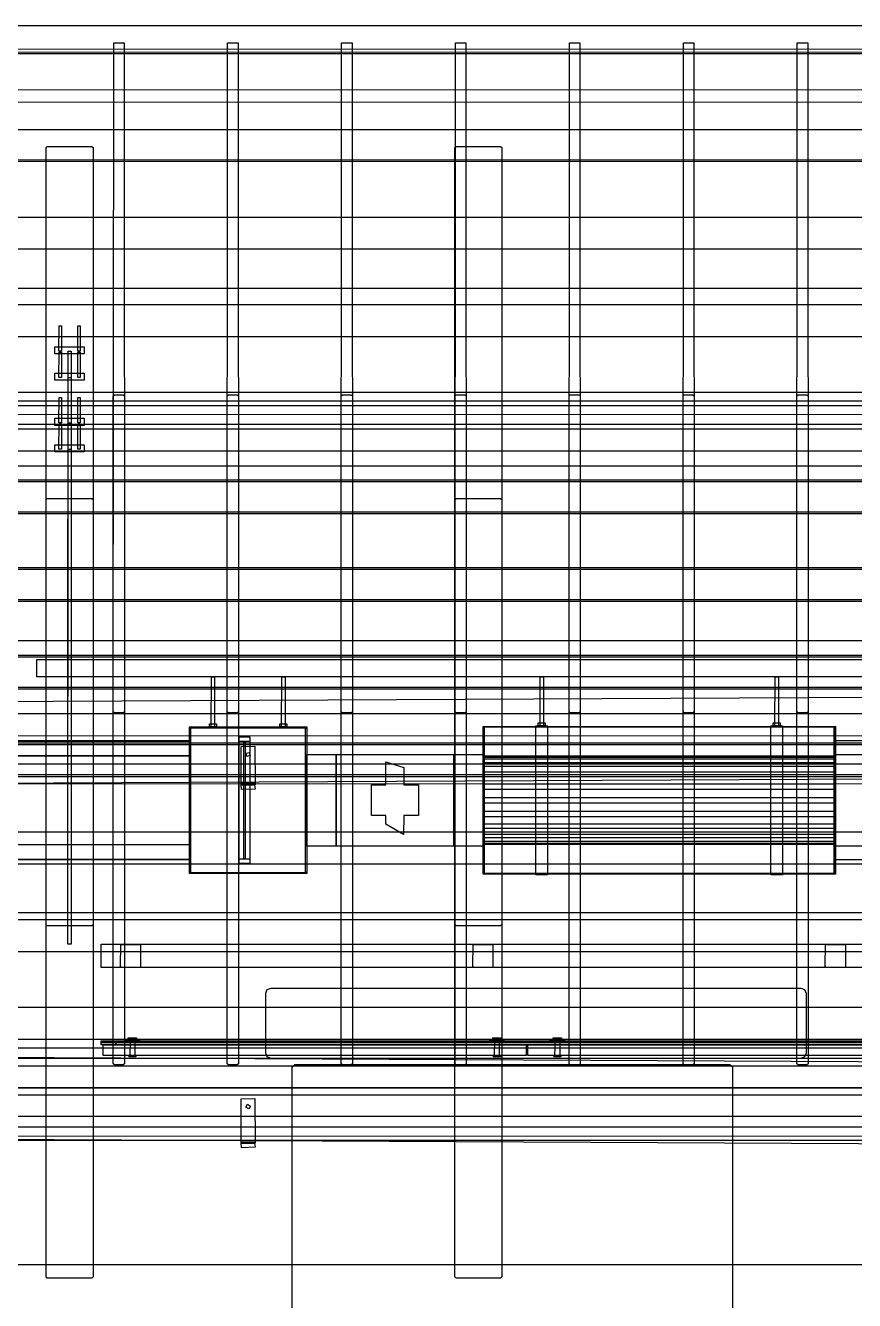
# Model space of a CAD drawing. Header units: metres. Extents: x 292.5 to 342.7, y -1 to 8.9.
# Drawn here: x 298.421 to 299.832, y 6.038 to 8.21 of the extents above; entities that cross this region are included whole.
import ezdxf

# ---------------------------------------------------------------- set-up
doc = ezdxf.new("R2010")
doc.units = ezdxf.units.M
doc.layers.add('VISTA', color=8, linetype='Continuous')

msp = doc.modelspace()

# ---------------------------------------------------------------- linework, layer by layer
at = {"layer": 'VISTA'}
for points in [[(293.64, 8.2083), (293.6417, 8.21), (302.3583, 8.21), (302.36, 8.2083), (302.36, 8.1017), (302.3583, 8.1), (293.6408, 8.1005), (293.64, 8.2083)], [(302.3, 7.0371), (293.7, 7.0371), (293.7, 8.1703), (302.3, 8.1695), (302.3, 7.0371)], [(298.5711, 8.1803), (298.5889, 8.1803), (298.5895, 7.0411), (298.5875, 7.0391), (298.5725, 7.0391), (298.5705, 7.0411), (298.5711, 8.1803)], [(298.7651, 8.1803), (298.7829, 8.1803), (298.7835, 7.0411), (298.7815, 7.0391), (298.7665, 7.0391), (298.7645, 7.0411), (298.7651, 8.1803)], [(298.9591, 8.1803), (298.9769, 8.1803), (298.9775, 7.0411), (298.9755, 7.0391), (298.9605, 7.0391), (298.9585, 7.0411), (298.9591, 8.1803)], [(299.1531, 8.1803), (299.1709, 8.1803), (299.1715, 7.0411), (299.1695, 7.0391), (299.1545, 7.0391), (299.1525, 7.0411), (299.1531, 8.1803)], [(299.3471, 8.1803), (299.3649, 8.1803), (299.3655, 7.0411), (299.3635, 7.0391), (299.3485, 7.0391), (299.3465, 7.0411), (299.3471, 8.1803)], [(299.5411, 8.1803), (299.5589, 8.1803), (299.5595, 7.0411), (299.5575, 7.0391), (299.5425, 7.0391), (299.5405, 7.0411), (299.5411, 8.1803)], [(299.7351, 8.1803), (299.7529, 8.1803), (299.7535, 7.0411), (299.7515, 7.0391), (299.7365, 7.0391), (299.7345, 7.0411), (299.7351, 8.1803)], [(302.308, 8.165), (302.31, 8.163), (302.31, 7.487), (302.308, 7.485), (293.692, 7.485), (293.69, 7.487), (293.6906, 8.1644), (302.308, 8.165)], [(302.3, 6.9512), (293.7, 6.9512), (293.7, 8.1623), (302.3, 8.1623), (302.3, 6.9512)], [(301.818, 8.08), (301.82, 8.078), (301.82, 6.402), (301.818, 6.4), (294.182, 6.4), (294.18, 6.402), (294.1806, 8.0794), (301.818, 8.08)], [(294.212, 8.033), (301.788, 8.033), (301.79, 8.031), (301.79, 7.98), (301.788, 7.978), (294.212, 7.978), (294.21, 7.98), (294.21, 8.031), (294.212, 8.033)], [(298.458, 8.0041), (298.534, 8.0041), (298.536, 8.0022), (298.536, 6.6778), (298.534, 6.6759), (298.458, 6.6759), (298.456, 6.6778), (298.456, 8.0022), (298.458, 8.0041)], [(299.154, 8.0041), (299.23, 8.0041), (299.232, 8.0022), (299.232, 6.6778), (299.23, 6.6759), (299.154, 6.6759), (299.152, 6.6778), (299.152, 8.0022), (299.154, 8.0041)], [(301.808, 7.9817), (301.81, 7.9797), (301.81, 7.7637), (301.808, 7.7617), (294.192, 7.7617), (294.19, 7.7637), (294.1906, 7.9811), (301.808, 7.9817)], [(294.212, 7.8837), (301.788, 7.8837), (301.79, 7.8817), (301.79, 7.8307), (301.788, 7.8287), (294.212, 7.8287), (294.21, 7.8307), (294.21, 7.8817), (294.212, 7.8837)], [(294.212, 7.7344), (301.788, 7.7344), (301.79, 7.7324), (301.79, 7.6814), (301.788, 7.6794), (294.212, 7.6794), (294.21, 7.6814), (294.21, 7.7324), (294.212, 7.7344)], [(298.482, 7.6981), (298.482, 7.6551), (298.478, 7.6551), (298.4783, 7.6981), (298.482, 7.6981)], [(298.514, 7.6981), (298.514, 7.6551), (298.51, 7.6551), (298.5103, 7.6981), (298.514, 7.6981)], [(298.471, 7.6627), (298.521, 7.6627), (298.521, 7.6505), (298.471, 7.6505), (298.471, 7.6627)], [(298.482, 7.6532), (298.482, 7.6102), (298.478, 7.6102), (298.4783, 7.6532), (298.482, 7.6532)], [(298.499, 7.6551), (298.499, 6.645), (298.493, 6.645), (298.4935, 7.6551), (298.499, 7.6551)], [(298.514, 7.6532), (298.514, 7.6102), (298.51, 7.6102), (298.5103, 7.6532), (298.514, 7.6532)], [(298.471, 7.6178), (298.521, 7.6178), (298.521, 7.6056), (298.471, 7.6056), (298.471, 7.6178)], [(298.499, 7.6102), (298.499, 7.13), (298.493, 7.13), (298.4935, 7.6102), (298.499, 7.6102)], [(294.212, 7.5851), (301.788, 7.5851), (301.79, 7.5831), (301.79, 7.5321), (301.788, 7.5301), (294.212, 7.5301), (294.21, 7.5321), (294.21, 7.5831), (294.212, 7.5851)], [(293.7, 7.5703), (302.3, 7.5703), (302.3, 6.4371), (293.7, 6.4371), (293.7, 7.5703)], [(293.7, 7.5623), (302.3, 7.5623), (302.3, 6.3512), (293.7, 6.3512), (293.7, 7.5623)], [(298.482, 7.5762), (298.482, 7.5332), (298.478, 7.5332), (298.4783, 7.5762), (298.482, 7.5762)], [(298.514, 7.5762), (298.514, 7.5332), (298.51, 7.5332), (298.5103, 7.5762), (298.514, 7.5762)], [(298.5725, 7.5809), (298.5875, 7.5809), (298.5895, 7.5789), (298.5895, 6.4411), (298.5875, 6.4391), (298.5725, 6.4391), (298.5705, 6.4411), (298.5705, 7.5789), (298.5725, 7.5809)], [(298.7665, 7.5809), (298.7815, 7.5809), (298.7835, 7.5789), (298.7835, 6.4411), (298.7815, 6.4391), (298.7665, 6.4391), (298.7645, 6.4411), (298.7645, 7.5789), (298.7665, 7.5809)], [(298.9605, 7.5809), (298.9755, 7.5809), (298.9775, 7.5789), (298.9775, 6.4411), (298.9755, 6.4391), (298.9605, 6.4391), (298.9585, 6.4411), (298.9585, 7.5789), (298.9605, 7.5809)], [(299.1545, 7.5809), (299.1695, 7.5809), (299.1715, 7.5789), (299.1715, 6.4411), (299.1695, 6.4391), (299.1545, 6.4391), (299.1525, 6.4411), (299.1525, 7.5789), (299.1545, 7.5809)], [(299.3485, 7.5809), (299.3635, 7.5809), (299.3655, 7.5789), (299.3655, 6.4411), (299.3635, 6.4391), (299.3485, 6.4391), (299.3465, 6.4411), (299.3465, 7.5789), (299.3485, 7.5809)], [(299.5425, 7.5809), (299.5575, 7.5809), (299.5595, 7.5789), (299.5595, 6.4411), (299.5575, 6.4391), (299.5425, 6.4391), (299.5405, 6.4411), (299.5405, 7.5789), (299.5425, 7.5809)], [(299.7365, 7.5809), (299.7515, 7.5809), (299.7535, 7.5789), (299.7535, 6.4411), (299.7515, 6.4391), (299.7365, 6.4391), (299.7345, 6.4411), (299.7345, 7.5789), (299.7365, 7.5809)], [(302.308, 7.5475), (302.31, 7.5455), (302.31, 7.5245), (302.308, 7.5225), (293.692, 7.5225), (293.69, 7.5245), (293.6906, 7.5469), (302.308, 7.5475)], [(298.471, 7.5408), (298.521, 7.5408), (298.521, 7.5286), (298.471, 7.5286), (298.471, 7.5408)], [(298.482, 7.5312), (298.482, 7.4882), (298.478, 7.4882), (298.4783, 7.5312), (298.482, 7.5312)], [(298.499, 7.5332), (298.499, 7.13), (298.493, 7.13), (298.4935, 7.5332), (298.499, 7.5332)], [(298.514, 7.5312), (298.514, 7.4882), (298.51, 7.4882), (298.5103, 7.5312), (298.514, 7.5312)], [(298.471, 7.4958), (298.521, 7.4958), (298.521, 7.4837), (298.471, 7.4837), (298.471, 7.4958)], [(298.499, 7.4882), (298.499, 6.645), (298.493, 6.645), (298.4935, 7.4882), (298.499, 7.4882)], [(293.7, 7.4599), (302.3, 7.4599), (302.3, 6.3101), (293.7, 6.3101), (293.7, 7.4599)], [(294.212, 7.4359), (301.788, 7.4359), (301.79, 7.4339), (301.79, 7.3829), (301.788, 7.3809), (294.212, 7.3809), (294.21, 7.3829), (294.21, 7.4339), (294.212, 7.4359)], [(294.212, 7.433), (301.788, 7.433), (301.79, 7.431), (301.79, 7.38), (301.788, 7.378), (294.212, 7.378), (294.21, 7.38), (294.21, 7.431), (294.212, 7.433)], [(298.456, 7.4022), (298.458, 7.4041), (298.534, 7.4041), (298.536, 7.4022), (298.536, 6.0778), (298.534, 6.0759), (298.458, 6.0759), (298.456, 6.0778), (298.456, 7.4022)], [(299.152, 7.4022), (299.154, 7.4041), (299.23, 7.4041), (299.232, 7.4022), (299.232, 6.0778), (299.23, 6.0759), (299.154, 6.0759), (299.152, 6.0778), (299.152, 7.4022)], [(301.808, 7.3817), (301.81, 7.3797), (301.81, 7.1637), (301.808, 7.1617), (294.192, 7.1617), (294.19, 7.1637), (294.1906, 7.3811), (301.808, 7.3817)], [(294.212, 7.2866), (301.788, 7.2866), (301.79, 7.2846), (301.79, 7.2336), (301.788, 7.2316), (294.212, 7.2316), (294.21, 7.2336), (294.21, 7.2846), (294.212, 7.2866)], [(294.212, 7.2837), (301.788, 7.2837), (301.79, 7.2817), (301.79, 7.2307), (301.788, 7.2287), (294.212, 7.2287), (294.21, 7.2307), (294.21, 7.2817), (294.212, 7.2837)], [(294.212, 7.1373), (301.788, 7.1373), (301.79, 7.1353), (301.79, 7.0843), (301.788, 7.0823), (294.212, 7.0823), (294.21, 7.0843), (294.21, 7.1353), (294.212, 7.1373)], [(294.212, 7.1344), (301.788, 7.1344), (301.79, 7.1324), (301.79, 7.0814), (301.788, 7.0794), (294.212, 7.0794), (294.21, 7.0814), (294.21, 7.1324), (294.212, 7.1344)], [(299.944, 7.13), (299.944, 7.1), (298.44, 7.1), (298.44, 7.13), (299.944, 7.13)], [(299.944, 7.13), (299.944, 7.1), (298.44, 7.1), (298.44, 7.13), (299.944, 7.13)], [(298.743, 7.1), (298.743, 7.015), (298.737, 7.015), (298.7375, 7.1), (298.743, 7.1)], [(298.743, 7.1), (298.743, 7.015), (298.737, 7.015), (298.7375, 7.1), (298.743, 7.1)], [(298.863, 7.1), (298.863, 7.015), (298.857, 7.015), (298.8575, 7.1), (298.863, 7.1)], [(298.863, 7.1), (298.863, 7.015), (298.857, 7.015), (298.8575, 7.1), (298.863, 7.1)], [(299.303, 7.1), (299.303, 7.017), (299.297, 7.017), (299.2975, 7.1), (299.303, 7.1)], [(299.303, 7.1), (299.303, 7.017), (299.297, 7.017), (299.2975, 7.1), (299.303, 7.1)], [(299.703, 7.1), (299.703, 7.017), (299.697, 7.017), (299.6975, 7.1), (299.703, 7.1)], [(299.703, 7.1), (299.703, 7.017), (299.697, 7.017), (299.6975, 7.1), (299.703, 7.1)], [(293.675, 7.0356), (302.325, 7.0776), (302.325, 6.9376), (293.675, 6.8956), (293.675, 7.0356)], [(298.746, 7.02), (298.746, 7.015), (298.734, 7.015), (298.734, 7.02), (298.746, 7.02)], [(298.746, 7.02), (298.746, 7.015), (298.734, 7.015), (298.734, 7.02), (298.746, 7.02)], [(298.866, 7.02), (298.866, 7.015), (298.854, 7.015), (298.854, 7.02), (298.866, 7.02)], [(298.866, 7.02), (298.866, 7.015), (298.854, 7.015), (298.854, 7.02), (298.866, 7.02)], [(299.29, 7.017), (299.31, 7.017), (299.31, 6.763), (299.29, 6.763), (299.29, 7.017)], [(299.29, 7.017), (299.31, 7.017), (299.31, 6.763), (299.29, 6.763), (299.29, 7.017)], [(299.306, 7.022), (299.306, 7.017), (299.294, 7.017), (299.294, 7.022), (299.306, 7.022)], [(299.306, 7.022), (299.306, 7.017), (299.294, 7.017), (299.294, 7.022), (299.306, 7.022)], [(299.69, 7.017), (299.71, 7.017), (299.71, 6.763), (299.69, 6.763), (299.69, 7.017)], [(299.69, 7.017), (299.71, 7.017), (299.71, 6.763), (299.69, 6.763), (299.69, 7.017)], [(299.706, 7.022), (299.706, 7.017), (299.694, 7.017), (299.694, 7.022), (299.706, 7.022)], [(299.706, 7.022), (299.706, 7.017), (299.694, 7.017), (299.694, 7.022), (299.706, 7.022)], [(294, 6.998), (294.002, 7.0001), (301.998, 7), (302, 6.998), (302, 6.402), (301.998, 6.4), (294.002, 6.4), (294, 6.402), (294, 6.998)], [(298.9, 7.015), (298.9, 6.765), (298.7, 6.765), (298.7, 7.015), (298.9, 7.015)], [(298.9, 7.015), (298.9, 7.013), (298.7, 7.013), (298.7, 7.015), (298.9, 7.015)], [(298.9, 7.015), (298.9, 6.765), (298.7, 6.765), (298.7, 7.015), (298.9, 7.015)], [(298.9, 7.015), (298.9, 6.765), (298.7, 6.765), (298.7, 7.015), (298.9, 7.015)], [(298.9, 7.015), (298.9, 7.013), (298.7, 7.013), (298.7, 7.015), (298.9, 7.015)], [(298.9, 7.015), (298.9, 6.765), (298.7, 6.765), (298.7, 7.015), (298.9, 7.015)], [(298.7, 7.013), (298.702, 7.013), (298.702, 6.767), (298.7, 6.767), (298.7, 7.013)], [(298.7, 7.013), (298.702, 7.013), (298.702, 6.767), (298.7, 6.767), (298.7, 7.013)], [(298.803, 6.998), (298.803, 6.782), (298.785, 6.782), (298.785, 6.998), (298.803, 6.998)], [(298.803, 6.998), (298.803, 6.99), (298.785, 6.99), (298.785, 6.998), (298.803, 6.998)], [(298.803, 6.998), (298.803, 6.782), (298.785, 6.782), (298.785, 6.998), (298.803, 6.998)], [(298.803, 6.998), (298.803, 6.782), (298.785, 6.782), (298.785, 6.998), (298.803, 6.998)], [(298.803, 6.998), (298.803, 6.99), (298.785, 6.99), (298.785, 6.998), (298.803, 6.998)], [(298.803, 6.998), (298.803, 6.782), (298.785, 6.782), (298.785, 6.998), (298.803, 6.998)], [(298.898, 7.013), (298.9, 7.013), (298.9, 6.767), (298.898, 6.767), (298.898, 7.013)], [(298.898, 7.013), (298.9, 7.013), (298.9, 6.767), (298.898, 6.767), (298.898, 7.013)], [(299.2, 7.0158), (299.8, 7.0158), (299.8, 6.7642), (299.2, 6.7642), (299.2, 7.0158)], [(299.2, 7.0158), (299.8, 7.0158), (299.8, 6.7642), (299.2, 6.7642), (299.2, 7.0158)], [(299.2, 7.015), (299.202, 7.015), (299.202, 6.765), (299.2, 6.765), (299.2, 7.015)], [(299.2, 7.015), (299.202, 7.015), (299.202, 6.765), (299.2, 6.765), (299.2, 7.015)], [(299.202, 7.015), (299.798, 7.015), (299.798, 6.765), (299.202, 6.765), (299.202, 7.015)], [(299.202, 7.015), (299.798, 7.015), (299.798, 6.765), (299.202, 6.765), (299.202, 7.015)], [(299.798, 7.015), (299.8, 7.015), (299.8, 6.765), (299.798, 6.765), (299.798, 7.015)], [(299.798, 7.015), (299.8, 7.015), (299.8, 6.765), (299.798, 6.765), (299.798, 7.015)], [(294.212, 6.988), (301.788, 6.988), (301.79, 6.986), (301.79, 6.935), (301.788, 6.933), (294.212, 6.933), (294.21, 6.935), (294.21, 6.986), (294.212, 6.988)], [(294.212, 6.9851), (301.788, 6.9851), (301.79, 6.9831), (301.79, 6.9321), (301.788, 6.9301), (294.212, 6.9301), (294.21, 6.9321), (294.21, 6.9831), (294.212, 6.9851)], [(298.788, 6.9815), (298.8115, 6.982), (298.812, 6.9165), (298.7881, 6.9165), (298.788, 6.9815)], [(298.795, 6.99), (298.795, 6.79), (298.793, 6.79), (298.793, 6.99), (298.795, 6.99)], [(298.795, 6.99), (298.795, 6.79), (298.793, 6.79), (298.793, 6.99), (298.795, 6.99)], [(299.8, 6.9915), (299.85, 6.9915), (299.85, 6.7885), (299.8, 6.7885), (299.8, 6.9915)], [(299.8, 6.9915), (299.85, 6.9915), (299.85, 6.7885), (299.8, 6.7885), (299.8, 6.9915)], [(298.8035, 6.966), (298.798, 6.9645), (298.7965, 6.97), (298.802, 6.9715), (298.8035, 6.966)], [(298.9, 6.968), (298.95, 6.968), (298.95, 6.812), (298.9, 6.812), (298.9, 6.968)], [(298.9, 6.968), (298.95, 6.968), (298.95, 6.812), (298.9, 6.812), (298.9, 6.968)], [(298.95, 6.968), (299.15, 6.968), (299.15, 6.812), (298.95, 6.812), (298.95, 6.968)], [(298.95, 6.968), (299.15, 6.968), (299.15, 6.812), (298.95, 6.812), (298.95, 6.968)], [(299.01, 6.916), (299.0346, 6.916), (299.0346, 6.9554), (299.0654, 6.9456), (299.0654, 6.916), (299.09, 6.916), (299.09, 6.864), (299.0654, 6.864), (299.0646, 6.8314), (299.0346, 6.8493), (299.0346, 6.864), (299.01, 6.864), (299.01, 6.916)], [(299.01, 6.916), (299.0346, 6.916), (299.0346, 6.9554), (299.0654, 6.9456), (299.0654, 6.916), (299.09, 6.916), (299.09, 6.864), (299.0654, 6.864), (299.0646, 6.8314), (299.0346, 6.8493), (299.0346, 6.864), (299.01, 6.864), (299.01, 6.916)], [(299.15, 6.968), (299.2, 6.968), (299.2, 6.812), (299.15, 6.812), (299.15, 6.968)], [(299.15, 6.968), (299.2, 6.968), (299.2, 6.812), (299.15, 6.812), (299.15, 6.968)], [(299.798, 6.9656), (299.798, 6.9648), (299.202, 6.9648), (299.798, 6.9656)], [(299.798, 6.9656), (299.798, 6.9648), (299.202, 6.9648), (299.798, 6.9656)], [(299.202, 6.9635), (299.798, 6.9635), (299.798, 6.9597), (299.202, 6.9604), (299.202, 6.9635)], [(299.798, 6.9635), (299.798, 6.9597), (299.202, 6.9597), (299.202, 6.9627), (299.798, 6.9635)], [(299.202, 6.9635), (299.798, 6.9635), (299.798, 6.9597), (299.202, 6.9604), (299.202, 6.9635)], [(299.798, 6.9635), (299.798, 6.9597), (299.202, 6.9597), (299.202, 6.9627), (299.798, 6.9635)], [(299.202, 6.9541), (299.798, 6.9541), (299.798, 6.9477), (299.202, 6.9483), (299.202, 6.9541)], [(299.798, 6.9541), (299.798, 6.9477), (299.202, 6.9477), (299.202, 6.9534), (299.798, 6.9541)], [(299.202, 6.9541), (299.798, 6.9541), (299.798, 6.9477), (299.202, 6.9483), (299.202, 6.9541)], [(299.798, 6.9541), (299.798, 6.9477), (299.202, 6.9477), (299.202, 6.9534), (299.798, 6.9541)], [(299.8, 6.968), (299.85, 6.968), (299.85, 6.812), (299.8, 6.812), (299.8, 6.968)], [(299.8, 6.968), (299.85, 6.968), (299.85, 6.812), (299.8, 6.812), (299.8, 6.968)], [(299.202, 6.9384), (299.798, 6.9384), (299.798, 6.93), (299.202, 6.9305), (299.202, 6.9384)], [(299.798, 6.9384), (299.798, 6.93), (299.202, 6.93), (299.202, 6.9379), (299.798, 6.9384)], [(299.202, 6.9384), (299.798, 6.9384), (299.798, 6.93), (299.202, 6.9305), (299.202, 6.9384)], [(299.798, 6.9384), (299.798, 6.93), (299.202, 6.93), (299.202, 6.9379), (299.798, 6.9384)], [(301.808, 6.9183), (301.81, 6.9163), (301.81, 6.7003), (301.808, 6.6983), (294.192, 6.6983), (294.19, 6.7003), (294.1906, 6.9177), (301.808, 6.9183)], [(298.788, 6.92), (298.812, 6.92), (298.812, 6.916), (298.788, 6.916), (298.788, 6.92)], [(298.811, 6.916), (298.812, 6.909), (298.789, 6.908), (298.7883, 6.9157), (298.811, 6.916)], [(299.202, 6.9181), (299.798, 6.9181), (299.798, 6.9085), (299.202, 6.9087), (299.202, 6.9181)], [(299.798, 6.9181), (299.798, 6.9085), (299.202, 6.9085), (299.202, 6.9178), (299.798, 6.9181)], [(299.202, 6.9181), (299.798, 6.9181), (299.798, 6.9085), (299.202, 6.9087), (299.202, 6.9181)], [(299.798, 6.9181), (299.798, 6.9085), (299.202, 6.9085), (299.202, 6.9178), (299.798, 6.9181)], [(299.202, 6.8949), (299.798, 6.8949), (299.798, 6.8851), (299.202, 6.8851), (299.202, 6.8949)], [(299.202, 6.8949), (299.798, 6.8949), (299.798, 6.8851), (299.202, 6.8851), (299.202, 6.8949)], [(299.202, 6.8949), (299.798, 6.8949), (299.798, 6.8851), (299.202, 6.8851), (299.202, 6.8949)], [(299.202, 6.8949), (299.798, 6.8949), (299.798, 6.8851), (299.202, 6.8851), (299.202, 6.8949)], [(299.202, 6.8715), (299.798, 6.8715), (299.798, 6.8619), (299.202, 6.8619), (299.202, 6.8715)], [(299.798, 6.8715), (299.798, 6.8619), (299.202, 6.8619), (299.202, 6.8713), (299.798, 6.8715)], [(299.202, 6.8715), (299.798, 6.8715), (299.798, 6.8619), (299.202, 6.8619), (299.202, 6.8715)], [(299.798, 6.8715), (299.798, 6.8619), (299.202, 6.8619), (299.202, 6.8713), (299.798, 6.8715)], [(299.202, 6.8499), (299.798, 6.8499), (299.798, 6.8416), (299.202, 6.8416), (299.202, 6.8499)], [(299.798, 6.8499), (299.798, 6.8416), (299.202, 6.8416), (299.202, 6.8495), (299.798, 6.8499)], [(299.202, 6.8499), (299.798, 6.8499), (299.798, 6.8416), (299.202, 6.8416), (299.202, 6.8499)], [(299.798, 6.8499), (299.798, 6.8416), (299.202, 6.8416), (299.202, 6.8495), (299.798, 6.8499)], [(294.212, 6.8359), (301.788, 6.8359), (301.79, 6.8339), (301.79, 6.7829), (301.788, 6.7809), (294.212, 6.7809), (294.21, 6.7829), (294.21, 6.8339), (294.212, 6.8359)], [(299.202, 6.8323), (299.798, 6.8323), (299.798, 6.8259), (299.202, 6.8259), (299.202, 6.8323)], [(299.798, 6.8323), (299.798, 6.8259), (299.202, 6.8259), (299.202, 6.8317), (299.798, 6.8323)], [(299.202, 6.8323), (299.798, 6.8323), (299.798, 6.8259), (299.202, 6.8259), (299.202, 6.8323)], [(299.798, 6.8323), (299.798, 6.8259), (299.202, 6.8259), (299.202, 6.8317), (299.798, 6.8323)], [(299.202, 6.8203), (299.798, 6.8203), (299.798, 6.8165), (299.202, 6.8165), (299.202, 6.8203)], [(299.798, 6.8203), (299.798, 6.8165), (299.202, 6.8165), (299.202, 6.8196), (299.798, 6.8203)], [(299.202, 6.8203), (299.798, 6.8203), (299.798, 6.8165), (299.202, 6.8165), (299.202, 6.8203)], [(299.798, 6.8203), (299.798, 6.8165), (299.202, 6.8165), (299.202, 6.8196), (299.798, 6.8203)], [(299.798, 6.8152), (299.798, 6.8144), (299.202, 6.8144), (299.798, 6.8152)], [(299.798, 6.8152), (299.798, 6.8144), (299.202, 6.8144), (299.798, 6.8152)], [(298.803, 6.79), (298.803, 6.782), (298.785, 6.782), (298.785, 6.79), (298.803, 6.79)], [(298.803, 6.79), (298.803, 6.782), (298.785, 6.782), (298.785, 6.79), (298.803, 6.79)], [(298.898, 6.767), (298.898, 6.765), (298.702, 6.765), (298.702, 6.767), (298.898, 6.767)], [(298.898, 6.767), (298.898, 6.765), (298.702, 6.765), (298.702, 6.767), (298.898, 6.767)], [(294.212, 6.6866), (301.788, 6.6866), (301.79, 6.6846), (301.79, 6.6336), (301.788, 6.6316), (294.212, 6.6316), (294.21, 6.6336), (294.21, 6.6846), (294.212, 6.6866)], [(300, 6.645), (300, 6.605), (298.55, 6.605), (298.55, 6.645), (300, 6.645)], [(300, 6.645), (300, 6.605), (298.55, 6.605), (298.55, 6.645), (300, 6.645)], [(298.5831, 6.6444), (298.6169, 6.6444), (298.6169, 6.6056), (298.5845, 6.605), (298.5825, 6.607), (298.5831, 6.6444)], [(299.1831, 6.6444), (299.2169, 6.6444), (299.2169, 6.6056), (299.1845, 6.605), (299.1825, 6.607), (299.1831, 6.6444)], [(299.7831, 6.6444), (299.8169, 6.6444), (299.8169, 6.6056), (299.7845, 6.605), (299.7825, 6.607), (299.7831, 6.6444)], [(298.83, 6.561), (298.8326, 6.5674), (298.839, 6.57), (299.741, 6.57), (299.7474, 6.5674), (299.75, 6.561), (299.75, 6.459), (299.7474, 6.4526), (299.741, 6.45), (298.839, 6.45), (298.8326, 6.4526), (298.83, 6.459), (298.83, 6.561)], [(294.212, 6.5373), (301.788, 6.5373), (301.79, 6.5353), (301.79, 6.4843), (301.788, 6.4823), (294.212, 6.4823), (294.21, 6.4843), (294.21, 6.5353), (294.212, 6.5373)], [(293.675, 6.4755), (301.78, 6.435), (302.325, 6.4377), (302.325, 6.2977), (301.78, 6.295), (293.675, 6.3355), (293.675, 6.4755)], [(298.575, 6.48), (298.575, 6.477), (298.55, 6.477), (298.55, 6.48), (298.575, 6.48)], [(298.575, 6.477), (298.575, 6.473), (298.55, 6.473), (298.55, 6.477), (298.575, 6.477)], [(299.975, 6.48), (299.975, 6.477), (298.575, 6.477), (298.575, 6.48), (299.975, 6.48)], [(299.975, 6.48), (299.975, 6.477), (298.575, 6.477), (298.575, 6.48), (299.975, 6.48)], [(299.975, 6.477), (299.975, 6.473), (298.575, 6.473), (298.575, 6.477), (299.975, 6.477)], [(299.975, 6.477), (299.975, 6.473), (298.575, 6.473), (298.575, 6.477), (299.975, 6.477)], [(298.615, 6.483), (298.615, 6.48), (298.591, 6.48), (298.591, 6.483), (298.615, 6.483)], [(298.615, 6.483), (298.615, 6.48), (298.591, 6.48), (298.591, 6.483), (298.615, 6.483)], [(298.61, 6.485), (298.61, 6.483), (298.596, 6.483), (298.596, 6.485), (298.61, 6.485)], [(298.61, 6.485), (298.61, 6.483), (298.596, 6.483), (298.596, 6.485), (298.61, 6.485)], [(298.607, 6.483), (298.607, 6.455), (298.599, 6.455), (298.5997, 6.483), (298.607, 6.483)], [(298.607, 6.483), (298.607, 6.455), (298.599, 6.455), (298.5997, 6.483), (298.607, 6.483)], [(299.2355, 6.483), (299.2355, 6.48), (299.2115, 6.48), (299.2115, 6.483), (299.2355, 6.483)], [(299.2355, 6.483), (299.2355, 6.48), (299.2115, 6.48), (299.2115, 6.483), (299.2355, 6.483)], [(299.2305, 6.485), (299.2305, 6.483), (299.2165, 6.483), (299.2165, 6.485), (299.2305, 6.485)], [(299.2305, 6.485), (299.2305, 6.483), (299.2165, 6.483), (299.2165, 6.485), (299.2305, 6.485)], [(299.2275, 6.483), (299.2275, 6.455), (299.2195, 6.455), (299.2202, 6.483), (299.2275, 6.483)], [(299.2275, 6.483), (299.2275, 6.455), (299.2195, 6.455), (299.2202, 6.483), (299.2275, 6.483)], [(299.3385, 6.483), (299.3385, 6.48), (299.3145, 6.48), (299.3145, 6.483), (299.3385, 6.483)], [(299.3385, 6.483), (299.3385, 6.48), (299.3145, 6.48), (299.3145, 6.483), (299.3385, 6.483)], [(299.3335, 6.485), (299.3335, 6.483), (299.3195, 6.483), (299.3195, 6.485), (299.3335, 6.485)], [(299.3335, 6.485), (299.3335, 6.483), (299.3195, 6.483), (299.3195, 6.485), (299.3335, 6.485)], [(299.3305, 6.483), (299.3305, 6.455), (299.3225, 6.455), (299.3232, 6.483), (299.3305, 6.483)], [(299.3305, 6.483), (299.3305, 6.455), (299.3225, 6.455), (299.3232, 6.483), (299.3305, 6.483)], [(301.79, 6.468), (301.79, 6.45), (294.21, 6.45), (294.21, 6.468), (301.79, 6.468)], [(299.2735, 6.473), (299.2735, 6.455), (298.553, 6.455), (298.553, 6.473), (299.2735, 6.473)], [(298.609, 6.455), (298.609, 6.453), (298.597, 6.453), (298.598, 6.455), (298.609, 6.455)], [(298.609, 6.455), (298.609, 6.453), (298.597, 6.453), (298.598, 6.455), (298.609, 6.455)], [(299.2295, 6.455), (299.2295, 6.453), (299.2175, 6.453), (299.2185, 6.455), (299.2295, 6.455)], [(299.2295, 6.455), (299.2295, 6.453), (299.2175, 6.453), (299.2185, 6.455), (299.2295, 6.455)], [(299.997, 6.473), (299.997, 6.455), (299.2765, 6.455), (299.2765, 6.473), (299.997, 6.473)], [(299.3325, 6.455), (299.3325, 6.453), (299.3205, 6.453), (299.3215, 6.455), (299.3325, 6.455)], [(299.3325, 6.455), (299.3325, 6.453), (299.3205, 6.453), (299.3215, 6.455), (299.3325, 6.455)], [(298.875, 6.4355), (298.8795, 6.44), (299.6205, 6.44), (299.625, 6.4355), (299.625, 3.1645), (299.6205, 3.16), (298.8795, 3.16), (298.875, 3.1645), (298.875, 6.4355)], [(294, 6.3955), (294.0045, 6.4), (301.9955, 6.4), (302, 6.3955), (302, 5.7645), (301.9955, 5.76), (294.0045, 5.76), (294, 5.7645), (294, 6.3955)], [(294, 6.3955), (294.0019, 6.3992), (301.9955, 6.4), (301.9992, 6.3981), (302, 3.2045), (301.9981, 3.2008), (294.0045, 3.2), (294, 3.2045), (294, 6.3955)], [(294.212, 6.388), (301.788, 6.388), (301.79, 6.386), (301.79, 6.335), (301.788, 6.333), (294.212, 6.333), (294.21, 6.335), (294.21, 6.386), (294.212, 6.388)], [(298.788, 6.3815), (298.8115, 6.382), (298.812, 6.3064), (298.7881, 6.3064), (298.788, 6.3815)], [(298.7961, 6.367), (298.799, 6.3719), (298.8039, 6.369), (298.801, 6.3641), (298.7961, 6.367)], [(301.808, 6.3183), (301.81, 6.3163), (301.81, 6.1003), (301.808, 6.0983), (294.192, 6.0983), (294.19, 6.1003), (294.1906, 6.3177), (301.808, 6.3183)], [(298.788, 6.3099), (298.812, 6.3099), (298.812, 6.3059), (298.788, 6.3059), (298.788, 6.3099)], [(298.811, 6.3059), (298.812, 6.2989), (298.789, 6.2979), (298.7883, 6.3056), (298.811, 6.3059)]]:
    msp.add_lwpolyline(points, close=True, dxfattribs=at)
for points in [[(296.6925, 6.9915), (298.7, 6.9915), (298.7, 6.7885), (296.6927, 6.7885)], [(296.6925, 6.991), (298.7, 6.991), (298.7, 6.789), (296.6927, 6.789)], [(297.9323, 6.991), (298.7, 6.9914), (298.7, 6.7886), (297.9359, 6.7882)], [(297.9323, 6.9905), (298.7, 6.9909), (298.7, 6.7891), (297.9359, 6.7887)], [(296.6926, 6.966), (298.7, 6.966), (298.7, 6.814), (296.6927, 6.814)], [(297.9328, 6.9656), (298.7, 6.9659), (298.7, 6.8141), (297.9354, 6.8137)]]:
    msp.add_lwpolyline(points, dxfattribs=at)

doc.saveas('drawing.dxf')
